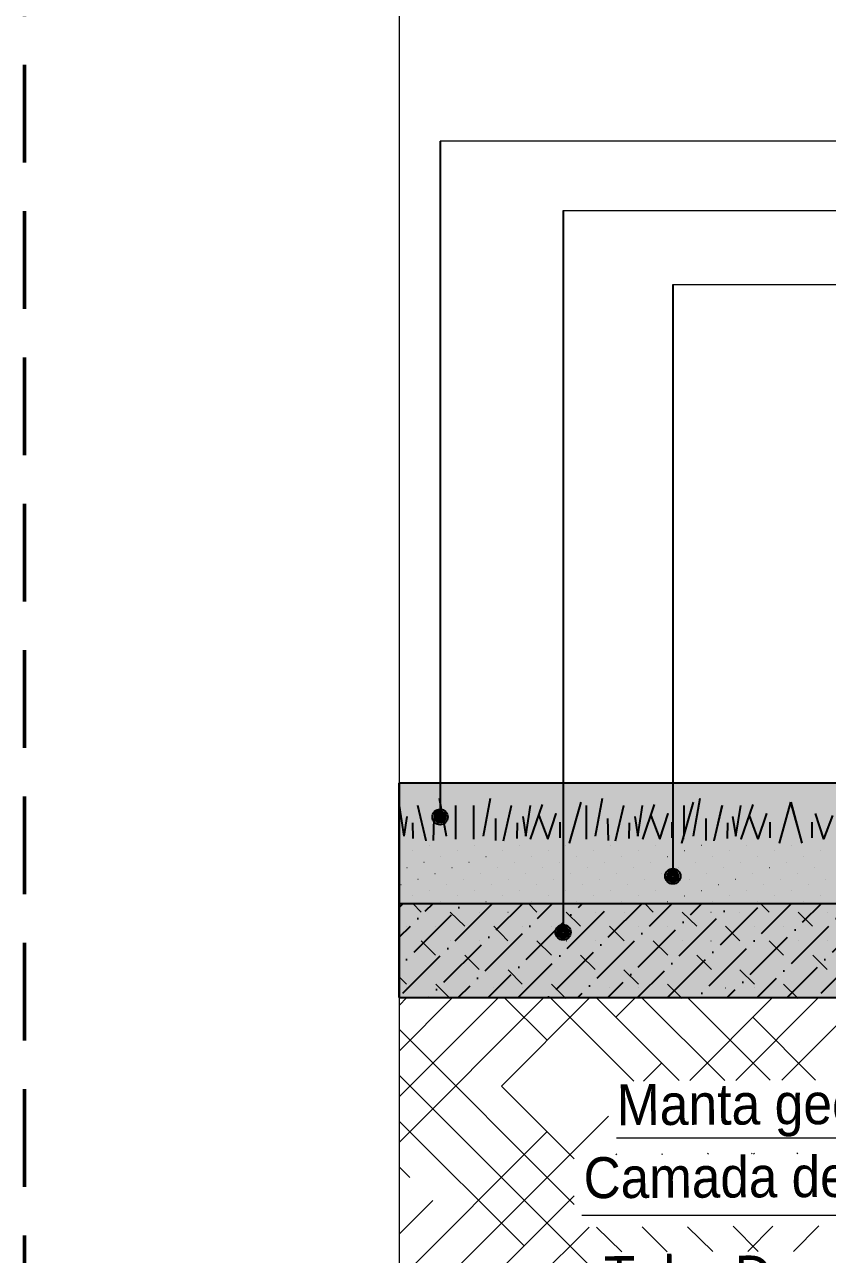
# Paper-space layout 'F02.1_POR CONST' of a CAD drawing. Extents: x -24.6 to 14.9, y -8.7 to 21.
# Drawn here: x -20.415 to -17.803, y -3.208 to 0.795 of the extents above; entities that cross this region are included whole.
import ezdxf
from ezdxf.xclip import XClip

# ---------------------------------------------------------------- set-up
doc = ezdxf.new("R2010")
doc.units = 0
doc.header["$MEASUREMENT"] = 0
doc.header["$XCLIPFRAME"] = 2
doc.linetypes.add('DASHED2', pattern=[9.525, 6.35, -3.175])
for name, color, linetype in [('.a construir', 1, 'Continuous'), ('0_PROPfinal', 4, 'Continuous'), ('Anotação - Geral', 7, 'Continuous'), ('para ar_90_muro', 7, 'Continuous')]:
    doc.layers.add(name, color=color, linetype=linetype)
doc.styles.add('style0', font='arial.ttf', dxfattribs={"height": 0.006871})

# ---------------------------------------------------------------- blocks, each defined once
blk = doc.blocks.new('Viewport35')
at = {"layer": 'para ar_90_muro', "linetype": 'Continuous', "lineweight": 0}
for points in [[(8.097206, 5.859823), (8.097037, 5.859844), (8.096889, 5.859781), (8.096804, 5.859633), (8.097079, 5.859548), (8.0971, 5.859569), (8.097122, 5.859548)], [(8.096804, 5.859633), (8.096804, 5.859485), (8.097079, 5.859527), (8.097079, 5.859548)], [(8.096804, 5.859485), (8.096868, 5.859336), (8.096995, 5.859231), (8.097164, 5.859231), (8.0971, 5.859506), (8.097079, 5.859527)], [(8.097122, 5.859506), (8.0971, 5.859506), (8.097164, 5.859231), (8.097312, 5.859294), (8.097397, 5.859442), (8.097418, 5.85959), (8.097333, 5.859739), (8.097206, 5.859823), (8.097122, 5.859548)], [(8.107768, 5.857114), (8.10762, 5.857029), (8.107536, 5.856902), (8.107514, 5.856733), (8.107811, 5.856796), (8.107811, 5.856818), (8.107832, 5.856818)], [(8.107514, 5.856733), (8.107599, 5.856585), (8.107726, 5.8565), (8.107811, 5.856775), (8.107811, 5.856796)], [(8.107726, 5.8565), (8.107895, 5.856479), (8.108044, 5.856564), (8.108128, 5.856691), (8.108128, 5.85686), (8.107853, 5.856796), (8.107853, 5.856775), (8.107811, 5.856775)], [(8.108128, 5.85686), (8.108065, 5.857008), (8.107938, 5.857093), (8.107768, 5.857114), (8.107832, 5.856818), (8.107853, 5.856818), (8.107853, 5.856796)], [(8.10271, 5.854531), (8.102561, 5.854447), (8.102477, 5.85432), (8.102456, 5.85415), (8.102752, 5.854214), (8.102752, 5.854235), (8.102773, 5.854235)], [(8.103091, 5.854277), (8.103006, 5.854426), (8.102879, 5.85451), (8.10271, 5.854531), (8.102773, 5.854235), (8.102794, 5.854235), (8.102794, 5.854214)], [(8.102456, 5.85415), (8.10254, 5.854002), (8.102667, 5.853918), (8.102837, 5.853896), (8.102773, 5.854193), (8.102752, 5.854193), (8.102752, 5.854214)], [(8.102837, 5.853896), (8.102985, 5.853981), (8.103069, 5.854108), (8.103091, 5.854277), (8.102794, 5.854214), (8.102794, 5.854193), (8.102773, 5.854193)]]:
    blk.add_hatch(color=0, dxfattribs=at).paths.add_polyline_path(points)
at = {"layer": 'para ar_90_muro', "color": 0, "linetype": 'Continuous', "lineweight": 0}
for p, q in [((8.0971, 5.859527), (8.0971, 5.890681)), ((8.152939, 5.890681), (8.0971, 5.890681)), ((8.102773, 5.854214), (8.102773, 5.887484)), ((8.102773, 5.887484), (8.152939, 5.887484)), ((8.107832, 5.884076), (8.152939, 5.884076)), ((8.107832, 5.856796), (8.107832, 5.884076)), ((8.097397, 5.858638), (8.097079, 5.860374)), ((8.09909, 5.858638), (8.099408, 5.860374)), ((8.10127, 5.858511), (8.101821, 5.860098)), ((8.103069, 5.85832), (8.103599, 5.860204)), ((8.104255, 5.858638), (8.104572, 5.860374)), ((8.106456, 5.858511), (8.106985, 5.860098)), ((8.108234, 5.85832), (8.108763, 5.860204)), ((8.108763, 5.858638), (8.109081, 5.860374)), ((8.110965, 5.858511), (8.111515, 5.860098)), ((8.112743, 5.85832), (8.113272, 5.860204)), ((8.11378, 5.85832), (8.113251, 5.860204)), ((8.096465, 5.858426), (8.096084, 5.860056)), ((8.09782, 5.858511), (8.09782, 5.860056)), ((8.098646, 5.858511), (8.098646, 5.860056)), ((8.100021, 5.858426), (8.100402, 5.860056)), ((8.103831, 5.858511), (8.103831, 5.860056)), ((8.105186, 5.858426), (8.105567, 5.860056)), ((8.10834, 5.858511), (8.10834, 5.860056)), ((8.109716, 5.858426), (8.110097, 5.860056)), ((8.095852, 5.858532), (8.09583, 5.859252)), ((8.096804, 5.858447), (8.096825, 5.859463)), ((8.099683, 5.858447), (8.099662, 5.859463)), ((8.100635, 5.858532), (8.100656, 5.859252)), ((8.102625, 5.858574), (8.102625, 5.859294)), ((8.104847, 5.858447), (8.104826, 5.859463)), ((8.1058, 5.858532), (8.105821, 5.859252)), ((8.10779, 5.858574), (8.10779, 5.859294)), ((8.109356, 5.858447), (8.109356, 5.859463)), ((8.11033, 5.858532), (8.110351, 5.859252)), ((8.112298, 5.858574), (8.112298, 5.859294)), ((8.114246, 5.858574), (8.114246, 5.859294)), ((8.09583, 5.857982), (8.095833, 5.857982)), ((8.096614, 5.858236), (8.096616, 5.858236)), ((8.097926, 5.857982), (8.097928, 5.857982)), ((8.098709, 5.858236), (8.098712, 5.858236)), ((8.1, 5.857982), (8.100003, 5.857982)), ((8.100783, 5.858236), (8.100786, 5.858236)), ((8.102096, 5.857982), (8.102098, 5.857982)), ((8.102879, 5.858236), (8.102881, 5.858236)), ((8.104191, 5.857982), (8.104194, 5.857982)), ((8.104974, 5.858236), (8.104977, 5.858236)), ((8.106266, 5.857982), (8.106268, 5.857982)), ((8.107049, 5.858236), (8.107051, 5.858236)), ((8.108361, 5.857982), (8.108364, 5.857982)), ((8.109144, 5.858236), (8.109147, 5.858236)), ((8.110457, 5.857982), (8.110459, 5.857982)), ((8.11124, 5.858236), (8.111242, 5.858236)), ((8.112531, 5.857982), (8.112534, 5.857982)), ((8.113314, 5.858236), (8.113317, 5.858236)), ((8.114627, 5.857982), (8.114629, 5.857982)), ((8.09636, 5.857453), (8.096362, 5.857453)), ((8.097143, 5.857707), (8.097145, 5.857707)), ((8.098434, 5.857453), (8.098436, 5.857453)), ((8.099217, 5.857707), (8.09922, 5.857707)), ((8.100529, 5.857453), (8.100532, 5.857453)), ((8.101313, 5.857707), (8.101315, 5.857707)), ((8.102625, 5.857453), (8.102627, 5.857453)), ((8.103408, 5.857707), (8.103411, 5.857707)), ((8.104699, 5.857453), (8.104702, 5.857453)), ((8.105482, 5.857707), (8.105485, 5.857707)), ((8.106795, 5.857453), (8.106797, 5.857453)), ((8.107578, 5.857707), (8.10758, 5.857707)), ((8.10889, 5.857453), (8.108893, 5.857453)), ((8.109673, 5.857707), (8.109676, 5.857707)), ((8.110965, 5.857453), (8.110967, 5.857453)), ((8.111748, 5.857707), (8.11175, 5.857707)), ((8.11306, 5.857453), (8.113063, 5.857453)), ((8.113843, 5.857707), (8.113846, 5.857707)), ((8.095576, 5.857199), (8.095579, 5.857199)), ((8.096084, 5.856669), (8.096087, 5.856669)), ((8.096868, 5.856923), (8.09687, 5.856923)), ((8.097651, 5.857199), (8.097653, 5.857199)), ((8.09818, 5.856669), (8.098182, 5.856669)), ((8.098963, 5.856923), (8.098966, 5.856923)), ((8.099746, 5.857199), (8.099749, 5.857199)), ((8.100275, 5.856669), (8.100278, 5.856669)), ((8.101059, 5.856923), (8.101061, 5.856923)), ((8.101842, 5.857199), (8.101844, 5.857199)), ((8.10235, 5.856669), (8.102352, 5.856669)), ((8.103133, 5.856923), (8.103135, 5.856923)), ((8.103916, 5.857199), (8.103919, 5.857199)), ((8.104445, 5.856669), (8.104448, 5.856669)), ((8.105228, 5.856923), (8.105231, 5.856923)), ((8.106012, 5.857199), (8.106014, 5.857199)), ((8.106541, 5.856669), (8.106543, 5.856669)), ((8.107324, 5.856923), (8.107326, 5.856923)), ((8.108107, 5.857199), (8.10811, 5.857199)), ((8.108615, 5.856669), (8.108618, 5.856669)), ((8.109398, 5.856923), (8.109401, 5.856923)), ((8.110181, 5.857199), (8.110184, 5.857199)), ((8.110711, 5.856669), (8.110713, 5.856669)), ((8.111494, 5.856923), (8.111496, 5.856923)), ((8.112277, 5.857199), (8.11228, 5.857199)), ((8.112806, 5.856669), (8.112809, 5.856669)), ((8.113589, 5.856923), (8.113592, 5.856923)), ((8.114373, 5.857199), (8.114375, 5.857199)), ((8.114881, 5.856669), (8.114883, 5.856669)), ((8.095301, 5.856415), (8.095304, 5.856415)), ((8.096614, 5.85614), (8.096616, 5.85614)), ((8.097397, 5.856415), (8.097399, 5.856415)), ((8.098709, 5.85614), (8.098712, 5.85614)), ((8.099492, 5.856415), (8.099495, 5.856415)), ((8.100783, 5.85614), (8.100786, 5.85614)), ((8.101567, 5.856415), (8.101569, 5.856415)), ((8.102879, 5.85614), (8.102881, 5.85614)), ((8.103662, 5.856415), (8.103665, 5.856415)), ((8.104974, 5.85614), (8.104977, 5.85614)), ((8.105758, 5.856415), (8.10576, 5.856415)), ((8.107049, 5.85614), (8.107051, 5.85614)), ((8.107832, 5.856415), (8.107834, 5.856415)), ((8.109144, 5.85614), (8.109147, 5.85614)), ((8.109927, 5.856415), (8.10993, 5.856415)), ((8.11124, 5.85614), (8.111242, 5.85614)), ((8.112023, 5.856415), (8.112026, 5.856415)), ((8.113314, 5.85614), (8.113317, 5.85614)), ((8.114097, 5.856415), (8.1141, 5.856415)), ((8.115537, 5.855547), (8.095217, 5.855547)), ((8.09583, 5.855886), (8.095833, 5.855886)), ((8.096233, 5.855145), (8.095852, 5.855547)), ((8.097143, 5.855632), (8.097145, 5.855632)), ((8.097926, 5.855886), (8.097928, 5.855886)), ((8.099217, 5.855632), (8.09922, 5.855632)), ((8.1, 5.855886), (8.100003, 5.855886)), ((8.101567, 5.855145), (8.101186, 5.855547)), ((8.101313, 5.855632), (8.101315, 5.855632)), ((8.102096, 5.855886), (8.102098, 5.855886)), ((8.103408, 5.855632), (8.103411, 5.855632)), ((8.104191, 5.855886), (8.104194, 5.855886)), ((8.105482, 5.855632), (8.105485, 5.855632)), ((8.106266, 5.855886), (8.106268, 5.855886)), ((8.106922, 5.855145), (8.106541, 5.855547)), ((8.107578, 5.855632), (8.10758, 5.855632)), ((8.108361, 5.855886), (8.108364, 5.855886)), ((8.109673, 5.855632), (8.109676, 5.855632)), ((8.110457, 5.855886), (8.110459, 5.855886)), ((8.111748, 5.855632), (8.11175, 5.855632)), ((8.112277, 5.855145), (8.111875, 5.855547)), ((8.112531, 5.855886), (8.112534, 5.855886)), ((8.113843, 5.855632), (8.113846, 5.855632)), ((8.114627, 5.855886), (8.114629, 5.855886)), ((8.098243, 5.854489), (8.097566, 5.855145)), ((8.0989, 5.855145), (8.098902, 5.855145)), ((8.100233, 5.855145), (8.100236, 5.855145)), ((8.103577, 5.854489), (8.102921, 5.855145)), ((8.104255, 5.855145), (8.104257, 5.855145)), ((8.105588, 5.855145), (8.105591, 5.855145)), ((8.108933, 5.854489), (8.108255, 5.855145)), ((8.109589, 5.855145), (8.109591, 5.855145)), ((8.110922, 5.855145), (8.110925, 5.855145)), ((8.114267, 5.854489), (8.113611, 5.855145)), ((8.114944, 5.855145), (8.114947, 5.855145)), ((8.095555, 5.854489), (8.095558, 5.854489)), ((8.096889, 5.854489), (8.096891, 5.854489)), ((8.100233, 5.853812), (8.099577, 5.854489)), ((8.10091, 5.854489), (8.100913, 5.854489)), ((8.102244, 5.854489), (8.102246, 5.854489)), ((8.105588, 5.853812), (8.104911, 5.854489)), ((8.106244, 5.854489), (8.106247, 5.854489)), ((8.107599, 5.854489), (8.107602, 5.854489)), ((8.110922, 5.853812), (8.110266, 5.854489)), ((8.1116, 5.854489), (8.111602, 5.854489)), ((8.112933, 5.854489), (8.112936, 5.854489)), ((8.096889, 5.853156), (8.096233, 5.853812)), ((8.097566, 5.853812), (8.097569, 5.853812)), ((8.0989, 5.853812), (8.098902, 5.853812)), ((8.102244, 5.853156), (8.101567, 5.853812)), ((8.102921, 5.853812), (8.102924, 5.853812)), ((8.104255, 5.853812), (8.104257, 5.853812)), ((8.107599, 5.853156), (8.106922, 5.853812)), ((8.108255, 5.853812), (8.108258, 5.853812)), ((8.109589, 5.853812), (8.109591, 5.853812)), ((8.112933, 5.853156), (8.112277, 5.853812)), ((8.113611, 5.853812), (8.113613, 5.853812)), ((8.114944, 5.853812), (8.114947, 5.853812)), ((8.0989, 5.8525), (8.098244, 5.853156)), ((8.104255, 5.8525), (8.103578, 5.853156)), ((8.10961, 5.8525), (8.108933, 5.853156)), ((8.114944, 5.8525), (8.114288, 5.853156)), ((8.095556, 5.851823), (8.095216, 5.852163)), ((8.10089, 5.851823), (8.100234, 5.852479)), ((8.106245, 5.851823), (8.105568, 5.852479)), ((8.1116, 5.851823), (8.110923, 5.852479)), ((8.095555, 5.851648), (8.095558, 5.851648)), ((8.097567, 5.851167), (8.096911, 5.851823)), ((8.099577, 5.851648), (8.099579, 5.851648)), ((8.10091, 5.851648), (8.100913, 5.851648)), ((8.102901, 5.851167), (8.102245, 5.851823)), ((8.104911, 5.851648), (8.104913, 5.851648)), ((8.106244, 5.851648), (8.106247, 5.851648)), ((8.108256, 5.851167), (8.107579, 5.851823)), ((8.110266, 5.851648), (8.110269, 5.851648)), ((8.1116, 5.851648), (8.111602, 5.851648)), ((8.113611, 5.851167), (8.112934, 5.851823)), ((8.095217, 5.850843), (8.095576, 5.851203)), ((8.095217, 5.84873), (8.097672, 5.851203)), ((8.095217, 5.846631), (8.099789, 5.851203)), ((8.095217, 5.844516), (8.101884, 5.851203)), ((8.187525, 5.851203), (8.095217, 5.851203)), ((8.099937, 5.847118), (8.104001, 5.851203)), ((8.100064, 5.851203), (8.102032, 5.849234)), ((8.10218, 5.851203), (8.106033, 5.847351)), ((8.104297, 5.851203), (8.108128, 5.847372)), ((8.105207, 5.850293), (8.106117, 5.851203)), ((8.106393, 5.851203), (8.110224, 5.847372)), ((8.108509, 5.851203), (8.112319, 5.847393)), ((8.108615, 5.847372), (8.112425, 5.851203)), ((8.110732, 5.847372), (8.114542, 5.851203)), ((8.112849, 5.847393), (8.116659, 5.851203)), ((8.111515, 5.850293), (8.114415, 5.847393)), ((8.095217, 5.849741), (8.103281, 5.841657)), ((8.106477, 5.847351), (8.107303, 5.848176)), ((8.095217, 5.847626), (8.104149, 5.838693)), ((8.099937, 5.847118), (8.103281, 5.843773)), ((8.095217, 5.836089), (8.104869, 5.845742)), ((8.095217, 5.845509), (8.100974, 5.839751)), ((8.095217, 5.838187), (8.102032, 5.845022)), ((8.176116, 5.844726), (8.105228, 5.844726)), ((8.105207, 5.843964), (8.10525, 5.844006)), ((8.107324, 5.843985), (8.107366, 5.844006)), ((8.109441, 5.843985), (8.109483, 5.844027)), ((8.111452, 5.844027), (8.111494, 5.844006)), ((8.111557, 5.844006), (8.1116, 5.844027)), ((8.113547, 5.844048), (8.113589, 5.844006)), ((8.095217, 5.843402), (8.095703, 5.842905)), ((8.095703, 5.834481), (8.103281, 5.842059)), ((8.095217, 5.840302), (8.096762, 5.841847)), ((8.170634, 5.841149), (8.103641, 5.841149)), ((8.100974, 5.837635), (8.10398, 5.840619)), ((8.104318, 5.840619), (8.105482, 5.839476)), ((8.106414, 5.84064), (8.107578, 5.839476)), ((8.108509, 5.84064), (8.109673, 5.839497)), ((8.110605, 5.840662), (8.111769, 5.839497)), ((8.111282, 5.839497), (8.112446, 5.840662)), ((8.113399, 5.839497), (8.114563, 5.840683))]:
    blk.add_line(p, q, dxfattribs=at)
for points in [[(8.095576, 5.859548), (8.095428, 5.858638), (8.095217, 5.860056)], [(8.10091, 5.859548), (8.101059, 5.858638), (8.10127, 5.860056)], [(8.102456, 5.859696), (8.102075, 5.858511), (8.101651, 5.85959)], [(8.106075, 5.859548), (8.106223, 5.858638), (8.106435, 5.860056)], [(8.10762, 5.859696), (8.107239, 5.858511), (8.106816, 5.85959)], [(8.110584, 5.859548), (8.110732, 5.858638), (8.110965, 5.860056)], [(8.11215, 5.859696), (8.111748, 5.858511), (8.111346, 5.85959)], [(8.114394, 5.859696), (8.114775, 5.858511), (8.115198, 5.85959)]]:
    blk.add_lwpolyline(points, dxfattribs=at)
at = {"layer": 'para ar_90_muro', "color": 0, "linetype": 'Continuous', "lineweight": 0, "char_height": 0.00188977, "attachment_point": 7, "style": 'style0'}
for s, insert, rotation in [('\\W0.902;Manta geotêxtil', (8.105251, 5.844747), 0.2962), ('\\W0.895;Camada de Brita 3/5 na espessura de 0.10m com altura de 1m', (8.103727, 5.841381), 0.2852), ('\\W0.895;Tubo Dreno PVC flexível Ø160 com manta geotêxtil acoplada', (8.104659, 5.836818), 0.2907)]:
    blk.add_mtext(s, dxfattribs=dict(at, insert=insert, rotation=rotation))

psp = doc.layouts.new('F02.1_POR CONST')

# ---------------------------------------------------------------- linework, layer by layer
at = {"layer": '.a construir', "color": 30, "linetype": 'DASHED2', "lineweight": 50, "ltscale": 0.05}
psp.add_lwpolyline([(-20.4148, 3.8244), (-5.621, 3.8244), (-5.621, -5.8453), (-20.4148, -5.8453)], close=True, dxfattribs=at)

# ---------------------------------------------------------------- next in the draw order: block references
at = {"layer": 'Anotação - Geral', "color": 7, "linetype": 'Continuous', "lineweight": 0}
ref = psp.add_blockref('Viewport35', (-590.6231, -415.3978), dxfattribs=dict(at, xscale=70.5882352941385, yscale=70.5882352941385, zscale=70.5882352941385))
XClip(ref).set_block_clipping_path([(8.0952170354, 5.8020231471), (8.2715440354, 5.9389805475)])

# ---------------------------------------------------------------- next in the draw order: hatches: boundary and pattern name
at = {"layer": '0_PROPfinal', "linetype": 'Continuous', "true_color": 0xffffff, "transparency": 33554687}
h = psp.add_hatch(color=7, dxfattribs=at)
h.dxf.hatch_style = 1
h.paths.add_polyline_path([(-12.6801, -1.6736), (-12.7473, -1.6736), (-13.8395, -0.5495), (-17.3418, -0.5495), (-17.3418, -1.6736), (-19.196, -1.6736), (-19.196, -2.3717), (-12.6801, -2.3717)])
at = {"layer": '0_PROPfinal', "linetype": 'Continuous', "transparency": 33554687}
h = psp.add_hatch(color=7, dxfattribs=at)
h.dxf.hatch_style = 1
h.paths.add_polyline_path([(-18.3305, -1.9769, 1), (-18.2805, -1.9769, 1)])
h.paths.add_polyline_path([(-18.6876, -2.1592, 1), (-18.6376, -2.1592, 1)])
h.paths.add_polyline_path([(-19.0581, -1.7596), (-19.0497, -1.8053, 0.257439), (-19.0381, -1.7841, 0.356613)])
h.paths.add_polyline_path([(-19.0581, -1.7596, 0.47426), (-19.0881, -1.7841, 0.590534), (-19.0497, -1.8053)])
h = psp.add_hatch(dxfattribs=at)
h.set_pattern_fill('AR-SAND', scale=0.036)
h.set_pattern_definition([(37.5, (42.1907, 92.463143), (-0.00226776, 0.069365656), [0, -0.05472, 0, -0.0612, 0, -0.0585]), (7.5, (42.1907, 92.46314), (0.06371196, 0.10159726), [0, -0.02952, 0, -0.04932, 0, -0.0189]), (327.5, (42.14642, 92.463143), (0.112109107, 0.000203726), [0, -0.018, 0, -0.0648, 0, -0.0846]), (317.5, (42.14642, 92.46314), (0.10822056, 0.03159632), [0, -0.009, 0, -0.04248, 0, -0.0486])])
h.paths.add_polyline_path([(-12.6801, -1.8589), (-12.7289, -1.8589), (-12.7294, -1.8618), (-12.7299, -1.8589), (-12.9722, -1.8589), (-12.976, -1.8708), (-12.9806, -1.8589), (-13.0473, -1.8589), (-13.0477, -1.8618), (-13.0482, -1.8589), (-13.3367, -1.8589), (-13.3405, -1.8708), (-13.3452, -1.8589), (-13.4118, -1.8589), (-13.4122, -1.8618), (-13.4127, -1.8589), (-19.196, -1.8589), (-19.196, -2.0651), (-12.6801, -2.0651)])
h.paths.add_polyline_path([(-18.3305, -1.9769, -1), (-18.2805, -1.9769, -1)], flags=16)
h = psp.add_hatch(dxfattribs=at)
h.set_pattern_fill('ANSI36', scale=0.55)
h.set_pattern_definition([(45, (42.1907, 92.46314), (0.036460193, 0.133687376), [0.171875, -0.034375, 0, -0.034375])])
h.paths.add_polyline_path([(-12.6801, -2.3717), (-12.6801, -2.0651), (-19.196, -2.0651), (-19.196, -2.3717)])

# ---------------------------------------------------------------- next in the draw order: linework, layer by layer
at = {"layer": '0_PROPfinal', "color": 7, "linetype": 'Continuous', "transparency": 33554687}
for p, q in [((-19.0631, 0.415), (-19.0631, -1.7591)), ((-18.6626, 0.1893), (-18.6626, -2.1342)), ((-18.3055, -0.0513), (-18.3055, -1.9519)), ((-19.196, -2.3717), (-19.196, -1.6736)), ((-19.196, -1.7468), (-19.1811, -1.8469)), ((-19.1079, -1.8618), (-19.1348, -1.7468)), ((-19.0421, -1.8469), (-19.0646, -1.7243)), ((-19.0123, -1.7468), (-19.0123, -1.8558)), ((-18.9539, -1.7468), (-18.9539, -1.8558)), ((-18.9002, -1.7243), (-18.9226, -1.8469)), ((-18.8569, -1.8618), (-18.83, -1.7468)), ((-18.7836, -1.8469), (-18.7687, -1.7468)), ((-18.7687, -1.8558), (-18.7298, -1.7438)), ((-18.6417, -1.8693), (-18.6043, -1.7363)), ((-18.5879, -1.7468), (-18.5879, -1.8558)), ((-18.5356, -1.7243), (-18.558, -1.8469)), ((-18.4923, -1.8618), (-18.4654, -1.7468)), ((-18.4191, -1.8469), (-18.4041, -1.7468)), ((-18.4027, -1.8558), (-18.3653, -1.7438)), ((-18.2398, -1.7363), (-18.2771, -1.8693)), ((-18.2697, -1.7468), (-18.2697, -1.8427)), ((-18.2174, -1.7243), (-18.2398, -1.8469)), ((-18.1456, -1.7468), (-18.1725, -1.8618)), ((-18.1008, -1.8469), (-18.0844, -1.7468)), ((-18.0455, -1.7438), (-18.0844, -1.8558)), ((-17.9589, -1.8693), (-17.9215, -1.7363)), ((-17.9215, -1.7363), (-17.8857, -1.8693)), ((-19.1707, -1.7826), (-19.1811, -1.8469)), ((-19.084, -1.8604), (-19.0825, -1.7886)), ((-18.8822, -1.7886), (-18.8822, -1.8604)), ((-18.7941, -1.7826), (-18.7836, -1.8469)), ((-18.7418, -1.7797), (-18.7119, -1.8558)), ((-18.7119, -1.8558), (-18.685, -1.7722)), ((-18.6731, -1.8006), (-18.6731, -1.8514)), ((-18.5177, -1.7886), (-18.5162, -1.8604)), ((-18.4295, -1.7826), (-18.4191, -1.8469)), ((-18.3772, -1.7797), (-18.3474, -1.8558)), ((-18.3474, -1.8558), (-18.3205, -1.7722)), ((-18.3085, -1.8006), (-18.3085, -1.8514)), ((-18.1979, -1.7886), (-18.1979, -1.8604)), ((-18.1113, -1.7826), (-18.1008, -1.8469)), ((-18.0575, -1.7797), (-18.0291, -1.8558)), ((-18.0007, -1.7722), (-18.0291, -1.8558)), ((-17.9903, -1.8006), (-17.9903, -1.8514)), ((-17.8528, -1.8006), (-17.8528, -1.8514)), ((-17.8423, -1.7722), (-17.8154, -1.8558)), ((-17.7856, -1.7797), (-17.8154, -1.8558)), ((-19.1527, -1.8035), (-19.1512, -1.8544)), ((-18.8121, -1.8035), (-18.8135, -1.8544)), ((-18.4475, -1.8035), (-18.449, -1.8544)), ((-18.1277, -1.8035), (-18.1292, -1.8544)), ((-19.196, -2.0651), (-12.6801, -2.0651)), ((-19.196, -2.3717), (-12.6801, -2.3717))]:
    psp.add_line(p, q, dxfattribs=at)
at = {"layer": '0_PROPfinal', "color": 7, "linetype": 'Continuous', "true_color": 0xffffff, "transparency": 33554687}
psp.add_lwpolyline([(-19.196, -2.3717), (-12.6801, -2.3717), (-12.6801, -1.6736), (-12.7473, -1.6736), (-13.8395, -0.5495), (-17.3418, -0.5495), (-17.3418, -1.6736), (-19.196, -1.6736), (-19.196, -2.3717)], dxfattribs=at)
at = {"layer": '0_PROPfinal', "color": 7, "linetype": 'Continuous', "transparency": 33554687}
for centre in [(-19.0631, -1.7841), (-18.3055, -1.9769), (-18.6626, -2.1592)]:
    psp.add_circle(centre, 0.025, dxfattribs=at)

doc.saveas('drawing.dxf')
